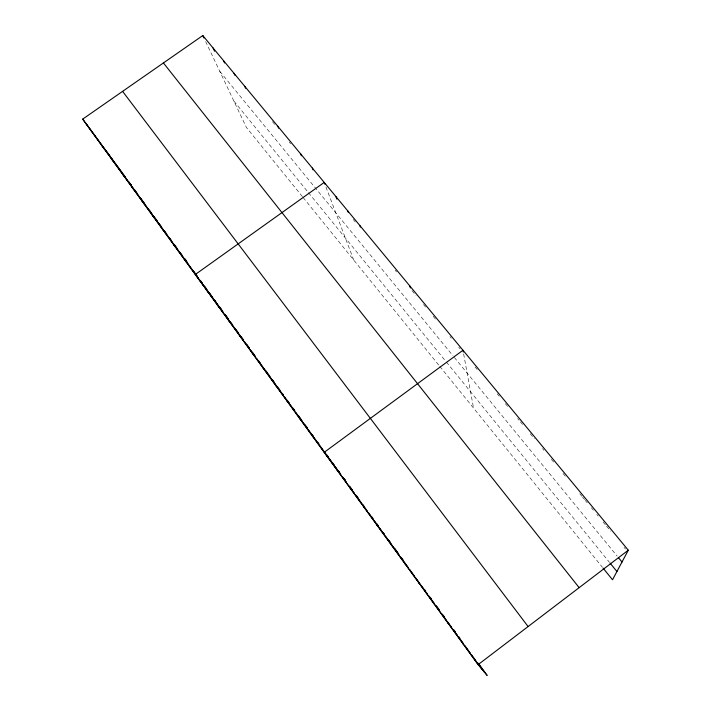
<?xml version="1.0" encoding="UTF-8"?>
<svg xmlns="http://www.w3.org/2000/svg" width="711" height="711" viewBox="0 0 711 711"><rect width="100%" height="100%" fill="white"/><g stroke="black" fill="none" stroke-linecap="round" stroke-linejoin="round"><path stroke-width="0.53" stroke-dasharray="3.56 2.67" d="M272.446 121.634L275.228 125.003M289.27 142.013L290.683 143.72M353.189 219.406L355.304 221.965M395.147 270.198L396.534 271.878M411.989 290.595L416.059 295.527M423.534 304.566L425.605 307.072M433.186 316.262L436.634 320.43M449.947 336.543L451.298 338.178M458.728 347.181L460.079 348.817M475.135 367.045L477.197 369.542M497.22 393.787L499.246 396.24M505.325 403.599L508.072 406.923M517.67 418.548L519.048 420.21M520.425 421.89L522.523 424.423M530.193 433.71L534.379 438.776M542.502 448.605L543.853 450.241M551.327 459.297L554.767 463.465M563.023 473.464L565.796 476.823M579.794 493.763L581.829 496.234M582.513 497.06L584.558 499.531M585.233 500.348L587.277 502.828M591.356 507.77L593.401 510.24M596.831 514.391L598.209 516.062M603.061 521.927L605.825 525.287M606.519 526.122L610.669 531.153M624.036 547.337L625.449 549.034M219.788 71.349L452.916 355.731M454.32 357.446L617.166 556.091M233.892 101.078L307.783 191.828M308.476 192.672L445.664 361.161M446.357 362.023L609.425 562.294M302.433 196.663L246.424 127.473L205.692 41.656M303.126 197.525L439.14 365.57M439.807 366.387L602.359 567.218M325.949 186.975L353.731 260.048M463.643 353.909L473.544 408.07"/><path stroke-width="1.07" d="M478.858 664.012L487.159 675.45L478.156 664.607L82.707 119.11L202.795 35.55L628.293 550.216L612.518 579.767L603.035 568.053M478.156 664.607L628.293 550.216M618.552 557.78L622.009 561.992M610.109 563.139L616.926 571.511M462.941 643.615L463.474 644.282M163.414 62.95L579.154 587.659M447.992 622.996L448.632 623.814M433.301 602.732L434.048 603.692M418.859 582.807L419.703 583.909M404.657 563.219L405.608 564.463M390.695 543.959L391.743 545.328M376.963 525.02L378.101 526.522M122.585 91.364L528.104 626.551M363.463 506.392L364.69 508.018M350.176 488.075L351.492 489.808M337.112 470.042L338.507 471.9M311.596 434.856L313.151 436.918M340.471 473.935L324.252 452.312L462.977 350.256L463.296 352.025M343.902 478.521L345.235 480.289M274.819 384.118L276.588 386.491M286.889 400.764L288.586 403.039M299.144 417.677L300.771 419.846M239.723 335.699L241.678 338.338M251.241 351.59L253.134 354.14M262.937 367.729L264.768 370.191M217.824 304.868L214.251 300.033L215.549 301.82M219.619 307.285L222.854 311.667M226.062 315.986L228.569 319.372M206.181 289.439L208.323 292.319M217.193 304.628L219.272 307.436M228.373 320.048L230.391 322.767M121.59 172.746L124.132 176.186M131.668 186.646L134.157 190.024M141.889 200.751L144.333 204.066M152.261 215.06L154.66 218.304M162.792 229.582L165.139 232.764M173.475 244.317L175.777 247.428M184.327 259.284L186.566 262.315M82.707 119.11L116 164.339M117.297 166.09L121.741 172.133M122.994 173.84L125.509 177.243M130.095 183.482L131.411 185.26M101.869 145.551L104.49 149.106M111.663 159.051L114.24 162.552M184.887 258.76L186.184 260.537M128.673 181.616L131.215 185.109M134.379 189.482L136.956 193.028M140.805 198.333L142.733 200.991M143.373 201.88L144.68 203.675M148.581 209.052L151.834 213.54M154.331 216.979L157.407 221.219M159.246 223.769L161.095 226.311M164.205 230.595L166.694 234.035M169.191 237.474L171.058 240.051M174.213 244.397L176.737 247.881M180.532 253.107L181.812 254.867M186.282 261.044L187.562 262.812M193.365 270.811L197.258 276.17M200.466 280.596L202.315 283.147M204.777 286.542L206.625 289.093M209.709 293.341L212.207 296.78M214.704 300.22L215.948 301.944M219.699 307.108L221.592 309.729M225.396 314.964L228.56 319.328M231.066 322.785L232.932 325.362M236.043 329.655L238.54 333.086M241.047 336.543L243.571 340.027M246.726 344.373L249.25 347.857M252.432 352.256L254.991 355.776M258.831 361.072L260.11 362.832M265.941 370.875L269.833 376.235M272.331 379.692L274.188 382.242M277.281 386.508L279.752 389.921M282.249 393.352L283.502 395.085M287.262 400.266L289.146 402.861M292.923 408.07L294.825 410.7M298.638 415.962L301.82 420.343M305.037 424.778L307.614 428.324M312.12 434.545L313.409 436.323M317.737 442.286L318.972 443.984M327.024 455.102L328.278 456.826M332.659 462.87L333.912 464.594M338.329 470.682L339.6 472.433M344.044 478.565L345.315 480.316M349.803 486.493L352.372 490.048M356.238 495.38L358.175 498.038M362.53 504.055L363.765 505.761M371.835 516.879L373.088 518.612M376.857 523.803L378.741 526.407M383.149 532.477L384.429 534.237M388.89 540.387L390.161 542.146M394.623 548.297L397.858 552.758M401.742 558.108L403.03 559.895M424.449 589.419L425.711 591.17M430.146 597.276L431.408 599.018M436.545 606.092L439.114 609.638M442.971 614.953L444.251 616.73M453.591 629.608L455.458 632.177M458.577 636.478L459.839 638.211M477.596 662.705L484.644 672.419M106.099 150.883L110.383 156.784M111.6 158.473L114.658 162.686M115.271 163.53L123.954 175.501M124.567 176.355L148.066 208.758M149.354 210.536L163.05 229.422M164.294 231.137L168.649 237.145M169.893 238.86L172.382 242.291M173.004 243.144L198.529 278.348M199.827 280.134L209.914 294.052M211.149 295.758L213.629 299.18L195.338 274.473L324.216 182.425L324.891 184.185M216.846 303.606L222.676 311.649M224.623 314.333L232.657 325.416M233.901 327.122L243.286 340.08M244.54 341.804L248.983 347.928M250.254 349.679L254.707 355.82M256.618 358.46L267.585 373.586M269.442 376.146L277.486 387.237M278.721 388.944L283.111 394.996M284.373 396.729L294.478 410.665M295.749 412.424L307.294 428.351M308.592 430.128L313.116 436.367M313.738 437.229L318.706 444.082M319.95 445.797L324.296 451.796M324.918 452.649L340.747 474.477M342.666 477.125L346.506 482.422M349.074 485.96L354.274 493.132M355.571 494.927L361.428 502.997M363.303 505.592L367.072 510.782M368.325 512.507L372.715 518.568M373.968 520.292L378.43 526.442M379.701 528.202L384.162 534.352M385.433 536.103L391.885 544.999M393.174 546.786L398.995 554.811M400.275 556.571L402.773 560.019M404.026 561.752L408.407 567.787M409.66 569.52L414.06 575.581M415.331 577.341L419.783 583.473M421.054 585.233L425.507 591.365M426.138 592.245L427.435 594.032M428.724 595.809L434.537 603.826M435.834 605.612L439.709 610.953M441.584 613.549L445.975 619.601M447.228 621.325L451.618 627.378M453.494 629.964L457.315 635.234M458.586 636.994L463.048 643.144M464.958 645.775L470.095 652.858M471.393 654.644L475.917 660.892M477.214 662.679L481.747 668.927M85.409 122.772L478.574 665.105M202.795 35.55L203.968 38.03M213.06 47.966L214.589 51.236M223.467 60.559L224.587 62.986M234.026 73.331L234.932 75.322M244.735 86.289L245.615 88.253M277.805 126.282L278.605 128.167M300.664 153.94L301.402 155.762M312.36 168.072L313.062 169.867M335.903 196.556L336.863 199.151M347.768 210.9L348.363 212.598M359.802 225.458L360.37 227.12M409.803 285.938L410.354 287.946"/></g></svg>
